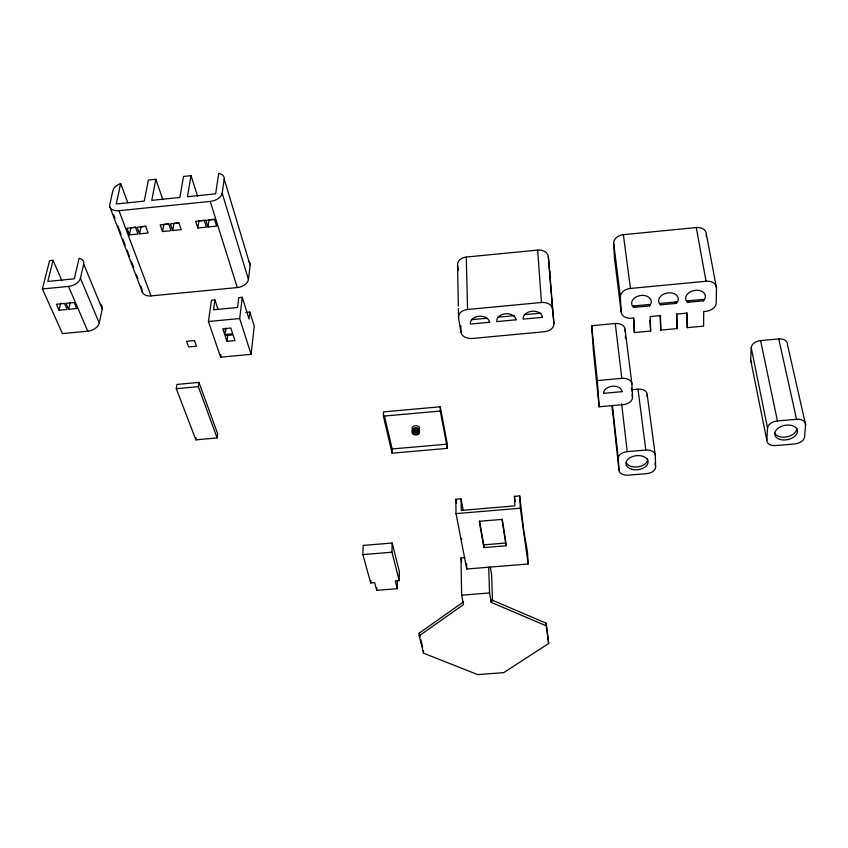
<?xml version="1.0" encoding="UTF-8"?>
<svg xmlns="http://www.w3.org/2000/svg" width="848" height="848" viewBox="0 0 848 848"><rect width="100%" height="100%" fill="white"/><g stroke="black" fill="none" stroke-linecap="round" stroke-linejoin="round"><path stroke-width="1.27" d="M548.656 643.526L546.335 625.866L491.225 602.387L491.13 599.684L546.176 623.195L548.656 643.526L503.68 672.634L477.7 674.605L423.512 653.172L423.523 650.522M423.512 653.172L419.198 635.799L419.219 633.117L463.496 601.889M706.342 236.73L706.363 234.218A10.218 7.526 -12.5 0 0 696.272 227.55L623.375 234.684A10.102 7.526 -9.3 0 0 613.698 243.238L614.482 258.163L621.139 311.905A10.356 7.367 -8.4 0 0 631.739 318.276L633.785 318.085L634.378 332.554L650.617 331.049L650.193 316.558L660.465 315.594L660.783 330.105L677.064 328.6L676.916 314.057L687.209 313.092L687.262 327.646L703.586 326.141L703.713 311.555L705.769 311.364A10.473 7.367 -11.3 0 0 716.221 302.98L716.475 287.917L706.363 234.218M397.288 588.692L395.306 580.954L399.196 580.636L399.344 571.541L392.168 543.027L363.177 545.423L362.838 554.603L370.746 582.947L374.625 582.629L376.756 590.346L397.288 588.692L397.426 580.912M399.196 580.636L391.977 552.196L392.168 543.027M392.062 453.192L383.391 416.135L383.508 411.895L440.25 406.796L447.331 444.129L447.373 448.348L392.062 453.192L392.158 448.974L384.409 415.732M376.756 590.346L376.83 587.749M370.746 582.947L370.83 580.35M750.703 360.156L751.233 347.733A9.158 6.169 -12.1 0 1 760.582 340.599L778.75 338.935A9.19 6.159 -12.7 0 1 787.421 344.426L805.6 424.71L804.529 437.059A9.561 5.989 -11.3 0 1 794.608 443.949L775.846 445.571A9.529 5.989 -10.8 0 1 766.836 440.324L750.703 360.156A9.074 6.063 -11.8 0 0 751.763 363.114M766.836 440.324L767.546 428.039L751.233 347.733M218.116 309.562L214.915 299.938L211.438 300.277L208.428 321.509L220.639 357.178L251.103 354.326L254.262 326.215L249.863 312.085L245.92 312.456M249.863 312.085L249.058 319.028L242.263 297.298L238.776 297.637L237.557 307.474L213.548 309.774L214.915 299.938M142.178 291.553A10.558 6.742 -17.9 0 0 151.039 295.91L237.281 287.546A10.526 6.858 -15.7 0 0 248.453 279.395L250.139 265.297A10.43 6.731 -15.5 0 0 249.195 261.947M251.103 354.326L239.677 318.53L242.263 297.298M217.109 437.939L217.65 433.699L198.941 382.406L176.956 384.43L176.289 388.702L195.877 439.836L217.109 437.939L198.337 386.677L198.941 382.406M226.999 341.341L225.091 335.628L233.062 334.875L234.938 340.599L226.999 341.341L227.805 335.024M224.731 334.557L222.801 328.78L230.826 328.028L232.712 333.794L224.731 334.557L225.557 328.229M225.579 331.833L225.907 329.3M220.639 357.178L220.968 354.612M195.877 439.836L196.174 437.716M248.453 279.395L222.176 193.174L224.211 179.087A11.045 6.689 -15 0 0 219.727 173.628L218.71 173.395L215.657 193.832L187.45 196.715L191.001 175.674L183.528 176.448L179.871 197.478L151.771 200.351L155.841 179.299L148.4 180.073L144.224 201.114L116.229 203.976L120.681 183.497L119.547 183.952A11.066 6.572 -17 0 0 112.911 190.524L109.784 204.633A11.183 6.699 -17.2 0 0 118.996 210.696L151.039 295.91M208.004 226.988L205.863 220.3L214.491 219.431L216.6 226.13L208.004 226.988L209.096 219.833L215.191 219.219M197.817 228.006L195.634 221.328L204.241 220.459L206.403 227.147L197.817 228.006L198.951 220.851M172.663 230.529L170.363 223.872L178.96 223.003L181.218 229.67L172.663 230.529L173.914 223.374L178.78 222.886M162.519 231.546L160.166 224.9L168.752 224.031L171.063 230.688L162.519 231.546L163.812 224.391L168.678 223.904M139.581 233.847L137.143 227.211L145.708 226.352L148.114 232.988L139.581 233.847L140.991 226.681L145.845 226.193M129.468 234.864L126.977 228.239L135.532 227.37L137.98 234.006L129.468 234.864L130.931 227.699M61.893 280.635L53.085 260.325L49.576 260.675L42.4 288.967L62.455 333.593L87.789 331.176A10.388 6.646 -20 0 0 99.258 323.067L102.248 308.958A10.282 6.53 -19.6 0 0 100.414 304.315M99.258 323.067L80.422 278.239L83.687 264.099A10.611 6.519 -19.2 0 0 80.03 258.555L79.108 258.311L74.295 278.833L47.785 281.441L53.085 260.325M68.646 309.297L66.017 303.308L74.136 302.524L76.723 308.513L68.646 309.297L70.31 302.132M59.053 310.23L56.392 304.241L64.501 303.457L67.13 309.446L59.053 310.23L60.77 303.065M649.515 305.895L650.098 305.28A9.9 7.07 -8.9 0 0 647.618 296.482A9.9 7.07 -8.9 0 0 634.94 297.68A9.9 7.07 -8.9 0 0 633.085 306.881L633.71 307.379L649.515 305.895L649.314 304.464L633.52 305.958L633.71 307.379M675.252 302.937L676.206 301.941L676.439 303.361L660.581 304.856L659.977 304.347A9.943 7.07 -10 0 1 662.002 295.115A9.943 7.07 -10 0 1 674.711 293.927A9.943 7.07 -10 0 1 677.033 302.747L676.439 303.361M703.437 300.828L704.041 300.213A9.985 7.07 -11 0 0 701.89 291.352A9.985 7.07 -11 0 0 689.138 292.56A9.985 7.07 -11 0 0 686.933 301.814L687.537 302.323L703.437 300.828L703.183 299.397L687.293 300.892L687.537 302.323M419.198 635.799L463.538 604.592L461.641 595.179L460.983 557.963L464.884 557.645M118.996 210.696L210.219 201.421A11.151 6.816 -15.2 0 0 222.176 193.174M132.14 227.582L135.775 227.211M200.17 220.724L205.046 220.236M42.4 288.967L68.518 286.412A10.717 6.636 -19.5 0 0 80.422 278.239M458.333 306.001L457.57 265.371A9.89 7.399 -1.5 0 1 466.273 257.05L537.653 250.096A9.953 7.441 -5 0 1 548.338 256.573L553.935 323.576A10.187 7.272 -4.7 0 1 544.543 331.727L472.135 338.479A10.134 7.229 -1.6 0 1 460.941 332.278L458.556 317.799L458.386 308.63M208.428 321.509L239.677 318.53M621.139 311.905L620.397 297.001A10.462 7.526 -8.6 0 1 630.467 288.447L706.066 281.271A10.589 7.515 -11.6 0 1 716.475 287.917M458.556 317.799A10.24 7.388 -1.5 0 1 467.566 309.478L541.469 302.482A10.293 7.431 -4.7 0 1 552.504 308.937L553.935 323.576M471.541 319.685L486.9 318.244M497.829 317.216L514.513 315.647M524.191 314.735L540.918 313.156M660.581 304.856L660.369 303.425L676.206 301.941M591.628 325.717L615.277 323.512A9.476 6.667 -7.5 0 1 625.071 329.331L631.919 384.144L632.502 397.299A9.71 6.508 -6.9 0 1 623.174 404.634L599.165 406.775L593.505 352.068L591.628 325.717L597.331 380.572L599.165 406.775M176.289 388.702L198.337 386.677M597.331 380.572L621.817 378.356A9.805 6.636 -7 0 1 631.919 384.144M631.601 389.741L637.993 389.168A8.957 6 -7.4 0 1 647.151 394.405L655.271 455.228L655.61 467.036A9.211 5.83 -6.8 0 1 646.653 473.629L628.421 475.187A9.19 5.83 -6.3 0 1 618.976 470.174L611.991 405.514M383.391 416.135L440.271 411.036L447.373 448.348M392.158 448.974L447.331 444.129M767.546 428.039A9.614 6.106 -11 0 1 777.446 420.968L796.569 419.294A9.657 6.095 -11.6 0 1 805.6 424.71M618.976 470.174L618.298 458.418A9.275 5.936 -6.4 0 1 627.234 451.655L645.805 450.044A9.296 5.947 -6.9 0 1 655.271 455.228M461.047 498.825L461.259 510.422L514.906 505.896L514.439 496.356L519.697 495.91L523.693 530.032L527.488 551.868L528.145 564.005L466.739 568.997L456.044 513.634L455.821 499.271L461.047 498.825L463.231 510.507M456.044 513.634L520.343 508.217L528.145 564.005M362.838 554.603L391.977 552.196M479.597 521.043L483.763 544.851L505.97 543.017M506.086 545.762L501.963 519.4L479.237 521.297L483.848 547.596L506.086 545.762L506.012 543.928M461.641 595.179L489.55 592.953L491.225 602.387M633.52 305.958L634.516 306.764M660.369 303.425L661.355 304.241M687.293 300.892L688.269 301.708M68.518 286.412L87.789 331.176M83.687 264.099L102.248 308.958M461.768 539.561L461.429 538.385M113.537 214.502L114.946 218.201M117.766 225.6L121.052 234.239M122.928 239.168L125.271 245.337M127.158 250.266L129.5 256.435M131.376 261.375L133.73 267.544M136.539 274.943L137.948 278.642M140.768 286.041L142.178 289.74M109.996 207.283L142.432 292.401M120.681 183.497L127.719 202.608M155.841 179.299L162.869 199.693M191.001 175.674L197.584 196.153M210.219 201.421L237.281 287.546M224.211 179.087L250.139 265.297M419.219 633.117L420.142 636.848M420.756 639.339L422.601 646.791M778.75 338.935L796.569 419.294M760.582 340.599L777.446 420.968M460.983 557.963L461.725 561.747M455.821 499.271L456.563 503.161M696.272 227.55L706.066 281.271M490.282 567.1L491.596 574.679L492.497 601.062M687.262 327.646L686.742 312.901M677.064 328.6L676.492 313.855M457.57 265.371L458.344 270.215M502.239 519.146L505.768 541.755M660.783 330.105L660.094 315.382M514.439 496.356L515.181 501.55M650.617 331.049L649.981 320.3M655.101 463.156L655.61 467.036M623.375 234.684L630.467 288.447M634.378 332.554L633.52 317.873M637.993 389.168L645.805 450.044M613.698 243.238L620.397 297.001M631.368 388.172L631.696 390.78M632.184 394.691L632.502 397.299M615.277 323.512L621.817 378.356M621.616 403.722L627.234 451.655M612.383 405.355L618.298 458.418M548.338 256.573L552.504 308.937M537.653 250.096L541.469 302.482M546.176 623.195L546.335 625.866M519.697 495.91L520.343 508.217M625.071 329.331L625.199 331.981M625.389 335.946L625.517 338.596M647.151 394.405L647.236 396.79M488.702 567.28L489.55 592.953M483.763 544.851L483.848 547.596M466.273 257.05L467.566 309.478M466.633 563.846L466.739 568.997M460.814 325.727L460.941 332.278M440.25 406.796L440.271 411.036M549.758 271.233A9.847 7.293 -5 0 1 549.61 273.141M615.383 260.908A9.996 7.378 -9 0 1 614.482 258.163M796.855 428.77A11.49 7.25 -11.2 0 1 786.467 436.921A11.49 7.25 -11.2 0 1 774.436 432.618M612.627 410.962A8.862 5.894 -6.7 0 1 612.235 409.467M647.713 458.991A11.066 7.07 -6.6 0 1 638.427 466.792A11.066 7.07 -6.6 0 1 626.131 462.69M412.361 429.183A3.763 2.502 0.5 0 1 415.796 425.717A3.763 2.502 0.5 0 1 419.315 429.173M418.138 430.201A3.763 2.502 0.5 0 1 413.559 430.201M412.34 431.293A3.774 2.502 0.5 0 1 413.75 428.219A3.774 2.502 0.5 0 1 418.562 428.632A3.774 2.502 0.5 0 1 418.817 431.844M417.28 432.639A3.774 2.502 0.5 0 1 414.396 432.639M415.711 428.452L414.979 428.537A2.83 1.876 0.5 0 0 412.987 430.392L413.103 430.869A2.83 1.876 0.5 0 0 415.912 432.204L416.644 432.13A2.83 1.876 0.5 0 0 418.636 430.275L418.509 429.788A2.83 1.876 0.5 0 0 415.711 428.452M415.69 430.572L414.958 430.646A2.83 1.876 0.5 0 0 412.965 432.501L413.082 432.989A2.83 1.876 0.5 0 0 415.891 434.324L416.622 434.24A2.83 1.876 0.5 0 0 418.626 432.395L418.499 431.908A2.83 1.876 0.5 0 0 415.69 430.572M194.499 340.546L186.571 341.288L188.627 346.959L196.524 346.217L194.499 340.546M489.625 322.272L470.375 324.074A9.688 6.954 -2 0 1 478.961 316.251A9.688 6.954 -2 0 1 489.625 322.272M516.04 319.791L496.727 321.604A9.699 6.964 -3.1 0 1 505.472 313.749A9.699 6.964 -3.1 0 1 516.04 319.791M542.519 317.3L523.152 319.124A9.72 6.975 -4.3 0 1 532.056 311.237A9.72 6.975 -4.3 0 1 542.519 317.3M622.019 391.67L603.585 393.324A9.254 6.243 -6.6 0 1 612.426 386.232A9.254 6.243 -6.6 0 1 622.019 391.67M779.916 439.402A11.501 7.25 -11.2 0 0 797.48 431.579A11.501 7.25 -11.2 0 0 780.955 426.586A11.501 7.25 -11.2 0 0 779.916 439.402M631.718 469.283A11.088 7.06 -6.6 0 0 648.073 461.789A11.088 7.06 -6.6 0 0 631.294 457.03A11.088 7.06 -6.6 0 0 631.718 469.283M413.517 434.43A3.774 2.502 0.5 0 0 419.537 432.766A3.774 2.502 0.5 0 0 414.322 430.137A3.774 2.502 0.5 0 0 413.517 434.43"/></g></svg>
